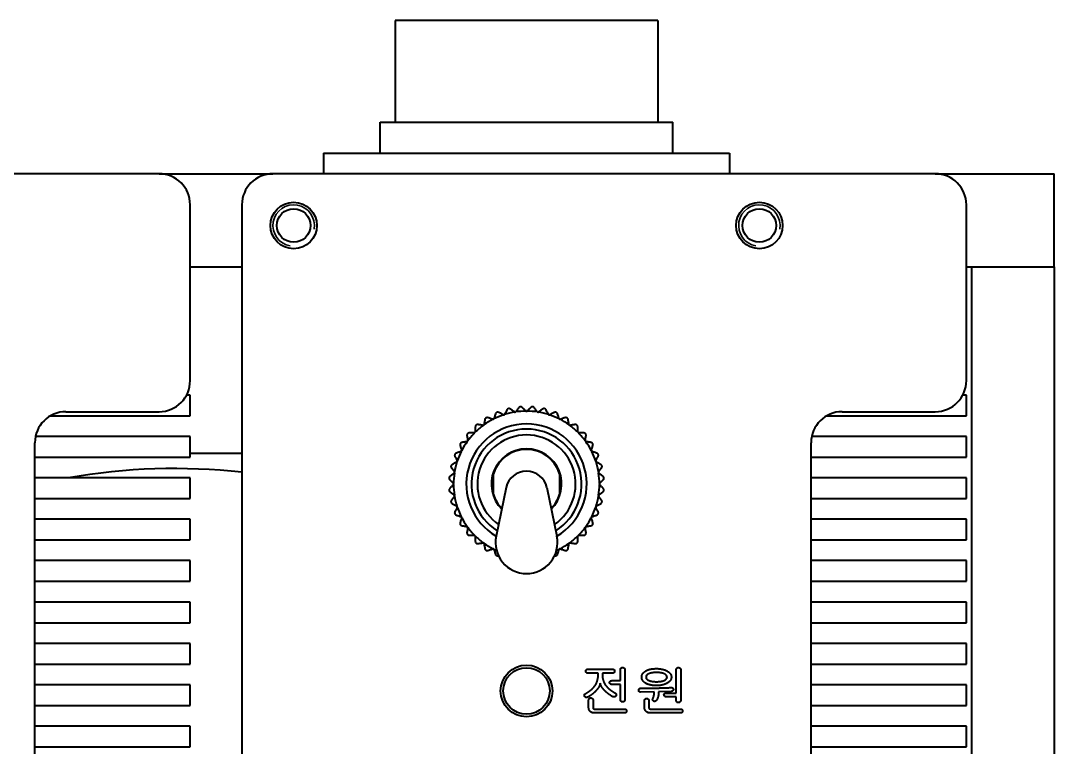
# Model space of a CAD drawing. Header units: millimetres. Extents: x 12 to 1415, y 12 to 997.
# Drawn here: x 374.7 to 474.6, y 435.4 to 505.7 of the extents above; entities that cross this region are included whole.
import ezdxf

# ---------------------------------------------------------------- set-up
doc = ezdxf.new("R2010")
doc.units = ezdxf.units.MM
doc.header["$LTSCALE"] = 1.2
doc.layers.add('가시적인 것(ISO)', color=7, linetype='Continuous', lineweight=40)
doc.layers.add('가시적인 좁은 것(ISO)', color=7, linetype='Continuous', lineweight=35)

msp = doc.modelspace()

# ---------------------------------------------------------------- linework, layer by layer
at = {"layer": '가시적인 것(ISO)'}
for p, q in [((436.265, 505.684), (410.865, 505.684)), ((410.865, 505.684), (410.865, 495.884)), ((436.265, 505.684), (436.265, 495.884)), ((409.415, 495.884), (437.715, 495.884)), ((409.415, 492.884), (409.415, 495.884)), ((437.715, 492.884), (437.715, 495.884)), ((403.965, 492.884), (443.165, 492.884)), ((403.965, 492.884), (403.965, 490.884)), ((443.165, 492.884), (443.165, 490.884)), ((388.065, 490.884), (324.065, 490.884)), ((388.065, 490.884), (399.065, 490.884)), ((463.065, 490.884), (399.065, 490.884)), ((463.065, 490.884), (474.565, 490.884)), ((474.565, 481.884), (474.565, 490.884)), ((391.065, 470.884), (391.065, 487.884)), ((396.065, 487.884), (396.065, 89.084)), ((466.065, 470.884), (466.065, 487.884)), ((391.065, 481.884), (396.065, 481.884)), ((466.065, 481.884), (474.565, 481.884)), ((466.565, 481.884), (466.565, 96.084)), ((466.565, 481.884), (474.565, 481.884)), ((474.565, 481.884), (474.565, 96.084)), ((391.065, 469.484), (390.718, 469.484)), ((391.065, 467.484), (391.065, 469.484)), ((466.065, 469.484), (465.718, 469.484)), ((466.065, 467.484), (466.065, 469.484)), ((377.568, 467.484), (391.065, 467.484)), ((379.065, 467.884), (388.065, 467.884)), ((452.568, 467.484), (466.065, 467.484)), ((454.065, 467.884), (463.065, 467.884)), ((391.065, 465.484), (376.125, 465.484)), ((391.065, 463.484), (391.065, 465.484)), ((466.065, 465.484), (451.125, 465.484)), ((466.065, 463.484), (466.065, 465.484)), ((376.065, 107.084), (376.065, 464.884)), ((451.065, 107.084), (451.065, 464.884)), ((376.065, 463.484), (391.065, 463.484)), ((391.065, 463.884), (396.065, 463.884)), ((451.065, 463.484), (466.065, 463.484)), ((391.065, 461.484), (376.065, 461.484)), ((391.065, 459.484), (391.065, 461.484)), ((420.315, 461.884), (420.367, 461.884)), ((420.367, 459.884), (420.367, 461.884)), ((426.762, 461.884), (426.762, 459.884)), ((426.762, 461.884), (426.814, 461.884)), ((466.065, 461.484), (451.065, 461.484)), ((466.065, 459.484), (466.065, 461.484)), ((421.603, 460.567), (420.627, 455.837)), ((425.526, 460.567), (426.503, 455.837)), ((376.065, 459.484), (391.065, 459.484)), ((420.315, 459.884), (420.367, 459.884)), ((426.762, 459.884), (426.814, 459.884)), ((451.065, 459.484), (466.065, 459.484)), ((391.065, 457.484), (376.065, 457.484)), ((391.065, 455.484), (391.065, 457.484)), ((466.065, 457.484), (451.065, 457.484)), ((466.065, 455.484), (466.065, 457.484)), ((376.065, 455.484), (391.065, 455.484)), ((451.065, 455.484), (466.065, 455.484)), ((391.065, 453.484), (376.065, 453.484)), ((391.065, 451.484), (391.065, 453.484)), ((466.065, 453.484), (451.065, 453.484)), ((466.065, 451.484), (466.065, 453.484)), ((376.065, 451.484), (391.065, 451.484)), ((451.065, 451.484), (466.065, 451.484)), ((391.065, 449.484), (376.065, 449.484)), ((391.065, 447.484), (391.065, 449.484)), ((466.065, 449.484), (451.065, 449.484)), ((466.065, 447.484), (466.065, 449.484)), ((376.065, 447.484), (391.065, 447.484)), ((451.065, 447.484), (466.065, 447.484)), ((391.065, 445.484), (376.065, 445.484)), ((391.065, 443.484), (391.065, 445.484)), ((466.065, 445.484), (451.065, 445.484)), ((466.065, 443.484), (466.065, 445.484)), ((376.065, 443.484), (391.065, 443.484)), ((451.065, 443.484), (466.065, 443.484)), ((430.484, 442.609), (429.495, 442.609)), ((429.501, 442.985), (431.894, 442.985)), ((430.484, 442.379), (430.484, 442.609)), ((431.894, 442.609), (430.905, 442.609)), ((430.905, 442.609), (430.905, 442.389)), ((432.639, 441.88), (432.639, 442.95)), ((433.067, 442.953), (433.067, 440.045)), ((438.036, 440.687), (438.036, 442.95)), ((438.464, 442.953), (438.464, 439.968)), ((391.065, 441.484), (376.065, 441.484)), ((391.065, 439.484), (391.065, 441.484)), ((431.793, 441.88), (432.639, 441.88)), ((432.639, 441.511), (431.822, 441.511)), ((432.639, 440.045), (432.639, 441.511)), ((466.065, 441.484), (451.065, 441.484)), ((466.065, 439.484), (466.065, 441.484)), ((435.894, 440.794), (434.587, 440.778)), ((435.894, 440.616), (435.894, 440.794)), ((437.57, 440.846), (436.322, 440.81)), ((436.322, 440.81), (436.322, 440.655)), ((437.051, 440.687), (438.036, 440.687)), ((376.065, 439.484), (391.065, 439.484)), ((429.57, 439.284), (429.57, 439.984)), ((429.997, 439.984), (429.997, 439.326)), ((434.963, 439.284), (434.963, 439.945)), ((435.391, 439.945), (435.391, 439.326)), ((438.036, 440.318), (437.083, 440.318)), ((438.036, 439.968), (438.036, 440.318)), ((451.065, 439.484), (466.065, 439.484)), ((433.038, 438.759), (430.146, 438.759)), ((430.202, 439.135), (433.038, 439.135)), ((438.448, 438.759), (435.518, 438.759)), ((435.595, 439.135), (438.448, 439.135)), ((391.065, 437.484), (376.065, 437.484)), ((391.065, 435.484), (391.065, 437.484)), ((466.065, 437.484), (451.065, 437.484)), ((466.065, 435.484), (466.065, 437.484)), ((376.065, 435.484), (391.065, 435.484)), ((451.065, 435.484), (466.065, 435.484))]:
    msp.add_line(p, q, dxfattribs=at)
for centre, radius in [((401.065, 485.884), 2.25), ((401.065, 485.884), 1.621), ((446.065, 485.884), 2.25), ((446.065, 485.884), 1.621), ((423.565, 440.884), 2.5), ((423.565, 440.884), 2.25)]:
    msp.add_circle(centre, radius, dxfattribs=at)
for centre, radius, start, end in [((388.065, 487.884), 3, 0, 90), ((399.065, 487.884), 3, 90, 180), ((463.065, 487.884), 3, 0, 90), ((388.065, 470.884), 3, 270, 0), ((463.065, 470.884), 3, 270, 0), ((379.065, 464.884), 3, 90, 180), ((423.565, 460.884), 7.05, 108.32722, 116.67278), ((421.358, 467.676), 0.1, 264.25737, 311.74263), ((423.565, 460.884), 7.05, 99.32722, 107.67278), ((422.447, 467.938), 0.1, 255.25737, 302.74263), ((423.565, 460.884), 7.05, 90.32722, 98.67278), ((423.565, 468.026), 0.1, 246.25737, 293.74263), ((423.565, 460.884), 7.05, 81.32722, 89.67278), ((424.682, 467.938), 0.1, 237.25737, 284.74263), ((423.565, 460.884), 7.05, 72.32722, 80.67278), ((425.771, 467.676), 0.1, 228.25737, 275.74263), ((423.565, 460.884), 7.05, 63.32722, 71.67278), ((454.065, 464.884), 3, 90, 180), ((423.565, 460.884), 5.82, 300.2693, 239.73071), ((423.565, 460.884), 7.05, 126.32722, 134.67278), ((419.367, 466.662), 0.1, 282.25737, 329.74263), ((423.565, 460.884), 7.05, 117.32722, 125.67278), ((420.323, 467.247), 0.1, 273.25737, 320.74263), ((426.807, 467.247), 0.1, 219.25737, 266.74263), ((423.565, 460.884), 7.05, 54.32722, 62.67278), ((427.762, 466.662), 0.1, 210.25737, 257.74263), ((423.565, 460.884), 7.05, 45.32722, 53.67278), ((423.565, 460.884), 7.05, 135.32722, 143.67278), ((423.565, 460.884), 5.32, 302.09188, 237.90813), ((418.515, 465.934), 0.1, 291.25737, 338.74263), ((423.565, 460.884), 4.75, 90, 235.32514), ((423.565, 460.884), 4.75, 304.67486, 90), ((428.614, 465.934), 0.1, 201.25737, 248.74263), ((423.565, 460.884), 7.05, 36.32722, 44.67278), ((423.565, 460.884), 7.05, 144.32722, 152.67278), ((417.787, 465.082), 0.1, 300.25737, 347.74263), ((429.342, 465.082), 0.1, 192.25737, 239.74263), ((423.565, 460.884), 7.05, 27.32722, 35.67278), ((423.565, 460.884), 7.05, 153.32722, 161.67278), ((417.202, 464.126), 0.1, 309.25737, 356.74263), ((423.565, 460.884), 3.4, 90, 225.23629), ((423.565, 460.884), 3.35, 90, 162.63202), ((423.565, 460.884), 3.4, 314.76371, 90), ((423.565, 460.884), 3.35, 17.36798, 90), ((429.928, 464.126), 0.1, 183.25737, 230.74263), ((423.565, 460.884), 7.05, 18.32722, 26.67278), ((423.565, 460.884), 7.05, 162.32722, 170.67278), ((416.773, 463.091), 0.1, 318.25737, 5.74263), ((430.357, 463.091), 0.1, 174.25737, 221.74263), ((423.565, 460.884), 7.05, 9.32722, 17.67278), ((389.565, 403.384), 59, 83.67491, 100.02043), ((423.565, 460.884), 7.05, 171.32722, 179.67278), ((416.511, 462.001), 0.1, 327.25737, 14.74263), ((430.618, 462.001), 0.1, 165.25737, 212.74263), ((423.565, 460.884), 7.05, 0.32722, 8.67278), ((416.423, 460.884), 0.1, 336.25737, 23.74263), ((423.565, 460.884), 7.05, 180.32722, 188.67278), ((423.565, 460.884), 7.05, 351.32722, 359.67278), ((430.706, 460.884), 0.1, 156.25737, 203.74263), ((416.511, 459.767), 0.1, 345.25737, 32.74263), ((423.565, 460.884), 7.05, 189.32722, 197.67278), ((423.565, 460.884), 3.35, 197.36798, 224.67709), ((423.565, 460.884), 3.35, 315.32291, 342.63202), ((423.565, 460.884), 7.05, 342.32722, 350.67278), ((430.618, 459.767), 0.1, 147.25737, 194.74263), ((416.773, 458.677), 0.1, 354.25737, 41.74263), ((423.565, 460.884), 7.05, 198.32722, 206.67278), ((423.565, 460.884), 7.05, 333.32722, 341.67278), ((430.357, 458.677), 0.1, 138.25737, 185.74263), ((417.202, 457.642), 0.1, 3.25737, 50.74263), ((423.565, 460.884), 7.05, 207.32722, 215.67278), ((423.565, 460.884), 7.05, 324.32722, 332.67278), ((429.928, 457.642), 0.1, 129.25737, 176.74263), ((417.787, 456.687), 0.1, 12.25737, 59.74263), ((423.565, 460.884), 7.05, 216.32722, 224.67278), ((423.565, 460.884), 7.05, 315.32722, 323.67278), ((429.342, 456.687), 0.1, 120.25737, 167.74263), ((418.515, 455.835), 0.1, 21.25737, 68.74263), ((423.565, 460.884), 7.05, 225.32722, 233.67278), ((423.565, 455.23), 3, 168.33341, 270), ((423.565, 455.23), 3, 270, 11.66659), ((423.565, 460.884), 7.05, 306.32722, 314.67278), ((428.614, 455.835), 0.1, 111.25737, 158.74263), ((419.367, 455.107), 0.1, 30.25737, 77.74263), ((423.565, 460.884), 7.05, 234.32722, 242.67278), ((420.323, 454.521), 0.1, 39.25737, 86.74263), ((423.565, 460.884), 7.05, 243.32722, 245.71987), ((423.565, 460.884), 7.05, 294.28013, 296.67278), ((426.807, 454.521), 0.1, 93.25737, 140.74263), ((423.565, 460.884), 7.05, 297.32722, 305.67278), ((427.762, 455.107), 0.1, 102.25737, 149.74263)]:
    msp.add_arc(centre, radius, start, end, dxfattribs=at)
for major_axis, start_param, end_param in [((-2, 0), 4.712389, 6.086322), ((2, 0), 0.196863, 1.570796)]:
    msp.add_ellipse((423.565, 460.189), major_axis=major_axis, ratio=0.965926, start_param=start_param, end_param=end_param, dxfattribs=at)
for points, degree in [([(420.563, 467.664), (420.546, 467.613), (420.513, 467.511), (420.465, 467.362), (420.433, 467.264), (420.418, 467.216)], 3), ([(420.695, 467.813), (420.68, 467.806), (420.651, 467.789), (420.614, 467.755), (420.583, 467.714), (420.569, 467.681), (420.563, 467.664)], 3), ([(420.893, 467.801), (420.877, 467.809), (420.844, 467.822), (420.792, 467.829), (420.742, 467.827), (420.71, 467.819), (420.695, 467.813)], 3), ([(421.312, 467.587), (421.267, 467.61), (421.176, 467.656), (421.037, 467.728), (420.941, 467.776), (420.893, 467.801)], 3), ([(421.312, 467.587), (421.316, 467.585), (421.324, 467.582), (421.336, 467.578), (421.344, 467.577), (421.348, 467.577)], 3), ([(421.424, 467.602), (421.427, 467.604), (421.433, 467.61), (421.441, 467.62), (421.445, 467.627), (421.447, 467.631)], 3), ([(421.661, 468.05), (421.636, 468.002), (421.587, 467.907), (421.516, 467.767), (421.47, 467.676), (421.447, 467.631)], 3), ([(421.814, 468.177), (421.798, 468.172), (421.767, 468.16), (421.725, 468.132), (421.688, 468.096), (421.669, 468.066), (421.661, 468.05)], 3), ([(422.008, 468.134), (421.993, 468.144), (421.962, 468.162), (421.913, 468.178), (421.863, 468.183), (421.83, 468.18), (421.814, 468.177)], 3), ([(422.389, 467.857), (422.348, 467.887), (422.265, 467.947), (422.138, 468.039), (422.052, 468.102), (422.008, 468.134)], 3), ([(422.389, 467.857), (422.392, 467.854), (422.399, 467.85), (422.41, 467.845), (422.418, 467.842), (422.422, 467.841)], 3), ([(422.502, 467.854), (422.505, 467.856), (422.511, 467.861), (422.52, 467.869), (422.526, 467.876), (422.528, 467.879)], 3), ([(422.805, 468.26), (422.773, 468.216), (422.71, 468.129), (422.618, 468.003), (422.558, 467.92), (422.528, 467.879)], 3), ([(422.976, 468.361), (422.96, 468.359), (422.928, 468.352), (422.882, 468.331), (422.84, 468.301), (422.816, 468.274), (422.805, 468.26)], 3), ([(423.161, 468.288), (423.148, 468.301), (423.12, 468.323), (423.074, 468.346), (423.026, 468.359), (422.993, 468.361), (422.976, 468.361)], 3), ([(423.494, 467.955), (423.458, 467.991), (423.386, 468.063), (423.275, 468.174), (423.199, 468.25), (423.161, 468.288)], 3), ([(423.494, 467.955), (423.497, 467.952), (423.503, 467.946), (423.514, 467.94), (423.521, 467.936), (423.524, 467.934)], 3), ([(423.605, 467.934), (423.609, 467.936), (423.616, 467.94), (423.626, 467.946), (423.632, 467.952), (423.635, 467.955)], 3), ([(423.968, 468.288), (423.93, 468.25), (423.854, 468.174), (423.743, 468.063), (423.671, 467.991), (423.635, 467.955)], 3), ([(424.153, 468.361), (424.137, 468.361), (424.104, 468.359), (424.055, 468.346), (424.009, 468.323), (423.981, 468.301), (423.968, 468.288)], 3), ([(424.324, 468.26), (424.314, 468.274), (424.29, 468.301), (424.248, 468.331), (424.202, 468.352), (424.169, 468.359), (424.153, 468.361)], 3), ([(424.601, 467.879), (424.571, 467.92), (424.511, 468.003), (424.419, 468.129), (424.356, 468.216), (424.324, 468.26)], 3), ([(424.601, 467.879), (424.603, 467.876), (424.609, 467.869), (424.618, 467.861), (424.624, 467.856), (424.628, 467.854)], 3), ([(424.707, 467.841), (424.711, 467.842), (424.719, 467.845), (424.73, 467.85), (424.737, 467.854), (424.741, 467.857)], 3), ([(425.121, 468.134), (425.078, 468.102), (424.991, 468.039), (424.864, 467.947), (424.781, 467.887), (424.741, 467.857)], 3), ([(425.315, 468.177), (425.299, 468.18), (425.266, 468.183), (425.216, 468.178), (425.167, 468.162), (425.136, 468.144), (425.121, 468.134)], 3), ([(425.469, 468.05), (425.46, 468.066), (425.441, 468.096), (425.404, 468.132), (425.362, 468.16), (425.331, 468.172), (425.315, 468.177)], 3), ([(425.682, 467.631), (425.659, 467.676), (425.613, 467.767), (425.542, 467.907), (425.493, 468.002), (425.469, 468.05)], 3), ([(425.682, 467.631), (425.684, 467.627), (425.689, 467.62), (425.696, 467.61), (425.702, 467.604), (425.705, 467.602)], 3), ([(425.781, 467.577), (425.785, 467.577), (425.793, 467.578), (425.805, 467.582), (425.813, 467.585), (425.817, 467.587)], 3), ([(426.236, 467.801), (426.188, 467.776), (426.093, 467.728), (425.953, 467.656), (425.862, 467.61), (425.817, 467.587)], 3), ([(426.435, 467.813), (426.419, 467.819), (426.387, 467.827), (426.337, 467.829), (426.286, 467.822), (426.252, 467.809), (426.236, 467.801)], 3), ([(426.566, 467.664), (426.561, 467.681), (426.546, 467.714), (426.515, 467.755), (426.478, 467.789), (426.449, 467.806), (426.435, 467.813)], 3), ([(426.712, 467.216), (426.696, 467.264), (426.665, 467.362), (426.616, 467.511), (426.583, 467.613), (426.566, 467.664)], 3), ([(418.694, 466.587), (418.682, 466.576), (418.66, 466.551), (418.635, 466.507), (418.619, 466.458), (418.615, 466.423), (418.615, 466.405)], 3), ([(418.887, 466.637), (418.869, 466.64), (418.833, 466.641), (418.782, 466.633), (418.735, 466.615), (418.707, 466.597), (418.694, 466.587)], 3), ([(419.351, 466.563), (419.302, 466.571), (419.201, 466.587), (419.046, 466.612), (418.94, 466.628), (418.887, 466.637)], 3), ([(419.351, 466.563), (419.356, 466.562), (419.364, 466.562), (419.376, 466.562), (419.384, 466.563), (419.388, 466.564)], 3), ([(419.453, 466.611), (419.455, 466.615), (419.459, 466.622), (419.463, 466.634), (419.465, 466.642), (419.466, 466.646)], 3), ([(419.539, 467.111), (419.531, 467.058), (419.514, 466.952), (419.49, 466.797), (419.474, 466.696), (419.466, 466.646)], 3), ([(419.646, 467.279), (419.633, 467.27), (419.607, 467.249), (419.575, 467.209), (419.552, 467.163), (419.542, 467.129), (419.539, 467.111)], 3), ([(419.844, 467.298), (419.827, 467.303), (419.792, 467.311), (419.74, 467.31), (419.691, 467.3), (419.66, 467.287), (419.646, 467.279)], 3), ([(420.292, 467.152), (420.244, 467.168), (420.146, 467.199), (419.997, 467.248), (419.895, 467.281), (419.844, 467.298)], 3), ([(420.292, 467.152), (420.296, 467.151), (420.304, 467.149), (420.316, 467.147), (420.324, 467.147), (420.328, 467.148)], 3), ([(420.4, 467.184), (420.402, 467.187), (420.407, 467.194), (420.413, 467.205), (420.416, 467.212), (420.418, 467.216)], 3), ([(426.712, 467.216), (426.713, 467.212), (426.716, 467.205), (426.722, 467.194), (426.727, 467.187), (426.729, 467.184)], 3), ([(426.801, 467.148), (426.805, 467.147), (426.813, 467.147), (426.825, 467.149), (426.834, 467.151), (426.838, 467.152)], 3), ([(427.285, 467.298), (427.234, 467.281), (427.132, 467.248), (426.983, 467.199), (426.886, 467.168), (426.838, 467.152)], 3), ([(427.483, 467.279), (427.469, 467.287), (427.438, 467.3), (427.389, 467.31), (427.338, 467.311), (427.303, 467.303), (427.285, 467.298)], 3), ([(427.59, 467.111), (427.587, 467.129), (427.578, 467.163), (427.554, 467.209), (427.522, 467.249), (427.497, 467.27), (427.483, 467.279)], 3), ([(427.664, 466.646), (427.656, 466.696), (427.64, 466.797), (427.615, 466.952), (427.598, 467.058), (427.59, 467.111)], 3), ([(427.664, 466.646), (427.664, 466.642), (427.666, 466.634), (427.67, 466.622), (427.674, 466.615), (427.676, 466.611)], 3), ([(427.741, 466.564), (427.745, 466.563), (427.753, 466.562), (427.765, 466.562), (427.774, 466.562), (427.778, 466.563)], 3), ([(428.243, 466.637), (428.189, 466.628), (428.084, 466.612), (427.929, 466.587), (427.828, 466.571), (427.778, 466.563)], 3), ([(428.435, 466.587), (428.422, 466.597), (428.394, 466.615), (428.347, 466.633), (428.296, 466.641), (428.261, 466.64), (428.243, 466.637)], 3), ([(428.514, 466.405), (428.514, 466.423), (428.51, 466.458), (428.494, 466.507), (428.469, 466.551), (428.447, 466.576), (428.435, 466.587)], 3), ([(417.862, 465.755), (417.852, 465.742), (417.834, 465.714), (417.816, 465.667), (417.808, 465.616), (417.809, 465.58), (417.812, 465.562)], 3), ([(417.812, 465.562), (417.821, 465.509), (417.837, 465.403), (417.862, 465.248), (417.878, 465.147), (417.886, 465.098)], 3), ([(418.044, 465.834), (418.026, 465.834), (417.991, 465.83), (417.942, 465.814), (417.898, 465.789), (417.873, 465.767), (417.862, 465.755)], 3), ([(418.515, 465.834), (418.464, 465.834), (418.362, 465.834), (418.205, 465.834), (418.098, 465.834), (418.044, 465.834)], 3), ([(418.515, 465.834), (418.519, 465.834), (418.528, 465.835), (418.54, 465.837), (418.547, 465.839), (418.551, 465.841)], 3), ([(418.608, 465.898), (418.61, 465.902), (418.612, 465.909), (418.614, 465.921), (418.615, 465.93), (418.615, 465.934)], 3), ([(418.615, 466.405), (418.615, 466.351), (418.615, 466.244), (418.615, 466.087), (418.615, 465.985), (418.615, 465.934)], 3), ([(428.514, 465.934), (428.514, 465.985), (428.514, 466.087), (428.514, 466.244), (428.514, 466.351), (428.514, 466.405)], 3), ([(428.514, 465.934), (428.514, 465.93), (428.515, 465.921), (428.517, 465.909), (428.52, 465.902), (428.521, 465.898)], 3), ([(428.578, 465.841), (428.582, 465.839), (428.59, 465.837), (428.602, 465.835), (428.61, 465.834), (428.614, 465.834)], 3), ([(429.085, 465.834), (429.031, 465.834), (428.924, 465.834), (428.767, 465.834), (428.665, 465.834), (428.614, 465.834)], 3), ([(429.267, 465.755), (429.256, 465.767), (429.231, 465.789), (429.188, 465.814), (429.139, 465.83), (429.103, 465.834), (429.085, 465.834)], 3), ([(429.243, 465.098), (429.251, 465.147), (429.267, 465.248), (429.292, 465.403), (429.309, 465.509), (429.317, 465.562)], 3), ([(429.317, 465.562), (429.32, 465.58), (429.322, 465.616), (429.313, 465.667), (429.295, 465.714), (429.278, 465.742), (429.267, 465.755)], 3), ([(417.17, 464.803), (417.162, 464.789), (417.149, 464.758), (417.139, 464.709), (417.138, 464.657), (417.146, 464.622), (417.151, 464.605)], 3), ([(417.151, 464.605), (417.168, 464.554), (417.201, 464.452), (417.25, 464.303), (417.281, 464.205), (417.297, 464.157)], 3), ([(417.338, 464.91), (417.32, 464.907), (417.286, 464.897), (417.24, 464.874), (417.2, 464.842), (417.179, 464.816), (417.17, 464.803)], 3), ([(417.803, 464.983), (417.753, 464.975), (417.652, 464.959), (417.497, 464.935), (417.391, 464.918), (417.338, 464.91)], 3), ([(417.803, 464.983), (417.807, 464.984), (417.815, 464.986), (417.827, 464.99), (417.834, 464.994), (417.838, 464.996)], 3), ([(417.885, 465.061), (417.886, 465.065), (417.887, 465.073), (417.887, 465.085), (417.887, 465.093), (417.886, 465.098)], 3), ([(429.243, 465.098), (429.243, 465.093), (429.242, 465.085), (429.242, 465.073), (429.244, 465.065), (429.244, 465.061)], 3), ([(429.292, 464.996), (429.295, 464.994), (429.302, 464.99), (429.314, 464.986), (429.322, 464.984), (429.327, 464.983)], 3), ([(429.791, 464.91), (429.738, 464.918), (429.632, 464.935), (429.477, 464.959), (429.376, 464.975), (429.327, 464.983)], 3), ([(429.959, 464.803), (429.95, 464.816), (429.929, 464.842), (429.89, 464.874), (429.844, 464.897), (429.809, 464.907), (429.791, 464.91)], 3), ([(429.833, 464.157), (429.848, 464.205), (429.88, 464.303), (429.928, 464.452), (429.961, 464.554), (429.978, 464.605)], 3), ([(429.978, 464.605), (429.984, 464.622), (429.991, 464.657), (429.991, 464.709), (429.98, 464.758), (429.967, 464.789), (429.959, 464.803)], 3), ([(416.636, 463.754), (416.63, 463.739), (416.622, 463.707), (416.62, 463.656), (416.627, 463.605), (416.64, 463.572), (416.648, 463.556)], 3), ([(416.785, 463.886), (416.768, 463.88), (416.735, 463.866), (416.693, 463.835), (416.66, 463.798), (416.643, 463.769), (416.636, 463.754)], 3), ([(416.648, 463.556), (416.673, 463.508), (416.721, 463.412), (416.793, 463.273), (416.839, 463.182), (416.862, 463.137)], 3), ([(417.232, 464.031), (417.184, 464.016), (417.087, 463.984), (416.938, 463.936), (416.836, 463.903), (416.785, 463.886)], 3), ([(417.232, 464.031), (417.237, 464.033), (417.244, 464.036), (417.255, 464.042), (417.262, 464.046), (417.265, 464.049)], 3), ([(417.301, 464.121), (417.302, 464.125), (417.302, 464.133), (417.3, 464.145), (417.298, 464.153), (417.297, 464.157)], 3), ([(429.833, 464.157), (429.831, 464.153), (429.829, 464.145), (429.828, 464.133), (429.828, 464.125), (429.828, 464.121)], 3), ([(429.864, 464.049), (429.868, 464.046), (429.874, 464.042), (429.885, 464.036), (429.893, 464.033), (429.897, 464.031)], 3), ([(430.344, 463.886), (430.293, 463.903), (430.191, 463.936), (430.042, 463.984), (429.945, 464.016), (429.897, 464.031)], 3), ([(430.267, 463.137), (430.29, 463.182), (430.337, 463.273), (430.408, 463.412), (430.457, 463.508), (430.481, 463.556)], 3), ([(430.493, 463.754), (430.487, 463.769), (430.47, 463.798), (430.436, 463.835), (430.394, 463.866), (430.362, 463.88), (430.344, 463.886)], 3), ([(430.481, 463.556), (430.489, 463.572), (430.502, 463.605), (430.51, 463.656), (430.507, 463.707), (430.499, 463.739), (430.493, 463.754)], 3), ([(416.272, 462.635), (416.269, 462.619), (416.266, 462.586), (416.271, 462.536), (416.287, 462.487), (416.305, 462.456), (416.315, 462.441)], 3), ([(416.399, 462.788), (416.383, 462.78), (416.353, 462.761), (416.316, 462.724), (416.289, 462.682), (416.277, 462.651), (416.272, 462.635)], 3), ([(416.315, 462.441), (416.347, 462.397), (416.41, 462.311), (416.502, 462.184), (416.562, 462.101), (416.592, 462.06)], 3), ([(416.818, 463.002), (416.773, 462.979), (416.682, 462.933), (416.542, 462.862), (416.447, 462.813), (416.399, 462.788)], 3), ([(416.818, 463.002), (416.822, 463.004), (416.829, 463.008), (416.839, 463.016), (416.845, 463.022), (416.847, 463.025)], 3), ([(416.872, 463.101), (416.872, 463.105), (416.871, 463.113), (416.867, 463.125), (416.864, 463.133), (416.862, 463.137)], 3), ([(430.267, 463.137), (430.266, 463.133), (430.262, 463.125), (430.259, 463.113), (430.257, 463.105), (430.257, 463.101)], 3), ([(430.282, 463.025), (430.285, 463.022), (430.29, 463.016), (430.3, 463.008), (430.307, 463.004), (430.311, 463.002)], 3), ([(430.731, 462.788), (430.682, 462.813), (430.587, 462.862), (430.447, 462.933), (430.356, 462.979), (430.311, 463.002)], 3), ([(430.537, 462.06), (430.567, 462.101), (430.627, 462.184), (430.719, 462.311), (430.782, 462.397), (430.814, 462.441)], 3), ([(430.857, 462.635), (430.853, 462.651), (430.84, 462.682), (430.813, 462.724), (430.776, 462.761), (430.747, 462.78), (430.731, 462.788)], 3), ([(430.814, 462.441), (430.825, 462.456), (430.842, 462.487), (430.858, 462.536), (430.863, 462.586), (430.86, 462.619), (430.857, 462.635)], 3), ([(416.189, 461.644), (416.175, 461.633), (416.148, 461.609), (416.118, 461.567), (416.097, 461.521), (416.09, 461.489), (416.088, 461.473)], 3), ([(416.088, 461.473), (416.088, 461.456), (416.09, 461.423), (416.103, 461.375), (416.126, 461.329), (416.148, 461.301), (416.161, 461.288)], 3), ([(416.57, 461.921), (416.529, 461.891), (416.446, 461.831), (416.319, 461.739), (416.233, 461.676), (416.189, 461.644)], 3), ([(416.57, 461.921), (416.573, 461.923), (416.58, 461.928), (416.588, 461.938), (416.593, 461.944), (416.595, 461.947)], 3), ([(416.608, 462.027), (416.607, 462.031), (416.604, 462.038), (416.599, 462.05), (416.595, 462.057), (416.592, 462.06)], 3), ([(430.537, 462.06), (430.535, 462.057), (430.53, 462.05), (430.525, 462.038), (430.522, 462.031), (430.521, 462.027)], 3), ([(430.534, 461.947), (430.536, 461.944), (430.541, 461.938), (430.549, 461.928), (430.556, 461.923), (430.559, 461.921)], 3), ([(430.94, 461.644), (430.896, 461.676), (430.81, 461.739), (430.683, 461.831), (430.6, 461.891), (430.559, 461.921)], 3), ([(431.041, 461.473), (431.039, 461.489), (431.032, 461.521), (431.011, 461.567), (430.981, 461.609), (430.955, 461.633), (430.94, 461.644)], 3), ([(430.968, 461.288), (430.981, 461.301), (431.003, 461.329), (431.026, 461.375), (431.04, 461.423), (431.042, 461.456), (431.041, 461.473)], 3), ([(416.161, 460.481), (416.148, 460.468), (416.126, 460.44), (416.103, 460.394), (416.09, 460.345), (416.088, 460.312), (416.088, 460.296)], 3), ([(416.161, 461.288), (416.199, 461.25), (416.275, 461.174), (416.386, 461.063), (416.458, 460.991), (416.494, 460.955)], 3), ([(416.494, 460.814), (416.458, 460.778), (416.386, 460.706), (416.275, 460.595), (416.199, 460.519), (416.161, 460.481)], 3), ([(416.515, 460.925), (416.513, 460.928), (416.509, 460.935), (416.503, 460.946), (416.497, 460.952), (416.494, 460.955)], 3), ([(416.494, 460.814), (416.497, 460.817), (416.503, 460.823), (416.509, 460.833), (416.513, 460.84), (416.515, 460.844)], 3), ([(430.635, 460.955), (430.632, 460.952), (430.627, 460.946), (430.62, 460.935), (430.616, 460.928), (430.615, 460.925)], 3), ([(430.615, 460.844), (430.616, 460.84), (430.62, 460.833), (430.627, 460.823), (430.632, 460.817), (430.635, 460.814)], 3), ([(430.635, 460.955), (430.671, 460.991), (430.743, 461.063), (430.854, 461.174), (430.93, 461.25), (430.968, 461.288)], 3), ([(430.968, 460.481), (430.93, 460.519), (430.854, 460.595), (430.743, 460.706), (430.671, 460.778), (430.635, 460.814)], 3), ([(431.041, 460.296), (431.042, 460.312), (431.04, 460.345), (431.026, 460.394), (431.003, 460.44), (430.981, 460.468), (430.968, 460.481)], 3), ([(416.088, 460.296), (416.09, 460.28), (416.097, 460.247), (416.118, 460.201), (416.148, 460.159), (416.175, 460.135), (416.189, 460.125)], 3), ([(416.189, 460.125), (416.233, 460.093), (416.319, 460.03), (416.446, 459.938), (416.529, 459.878), (416.57, 459.848)], 3), ([(416.592, 459.708), (416.562, 459.668), (416.502, 459.585), (416.41, 459.458), (416.347, 459.371), (416.315, 459.328)], 3), ([(416.595, 459.821), (416.593, 459.825), (416.588, 459.831), (416.58, 459.84), (416.573, 459.846), (416.57, 459.848)], 3), ([(416.592, 459.708), (416.595, 459.712), (416.599, 459.719), (416.604, 459.73), (416.607, 459.738), (416.608, 459.742)], 3), ([(430.521, 459.742), (430.522, 459.738), (430.525, 459.73), (430.53, 459.719), (430.535, 459.712), (430.537, 459.708)], 3), ([(430.559, 459.848), (430.556, 459.846), (430.549, 459.84), (430.541, 459.831), (430.536, 459.825), (430.534, 459.821)], 3), ([(430.814, 459.328), (430.782, 459.371), (430.719, 459.458), (430.627, 459.585), (430.567, 459.668), (430.537, 459.708)], 3), ([(430.559, 459.848), (430.6, 459.878), (430.683, 459.938), (430.81, 460.03), (430.896, 460.093), (430.94, 460.125)], 3), ([(430.94, 460.125), (430.955, 460.135), (430.981, 460.159), (431.011, 460.201), (431.032, 460.247), (431.039, 460.28), (431.041, 460.296)], 3), ([(416.315, 459.328), (416.305, 459.313), (416.287, 459.282), (416.271, 459.233), (416.266, 459.183), (416.269, 459.15), (416.272, 459.134)], 3), ([(416.272, 459.134), (416.277, 459.118), (416.289, 459.087), (416.316, 459.045), (416.353, 459.008), (416.383, 458.988), (416.399, 458.98)], 3), ([(416.399, 458.98), (416.447, 458.956), (416.542, 458.907), (416.682, 458.836), (416.773, 458.79), (416.818, 458.767)], 3), ([(416.862, 458.632), (416.839, 458.587), (416.793, 458.496), (416.721, 458.356), (416.673, 458.261), (416.648, 458.213)], 3), ([(416.847, 458.744), (416.845, 458.747), (416.839, 458.753), (416.829, 458.76), (416.822, 458.765), (416.818, 458.767)], 3), ([(416.862, 458.632), (416.864, 458.636), (416.867, 458.644), (416.871, 458.656), (416.872, 458.664), (416.872, 458.667)], 3), ([(430.257, 458.667), (430.257, 458.664), (430.259, 458.656), (430.262, 458.644), (430.266, 458.636), (430.267, 458.632)], 3), ([(430.481, 458.213), (430.457, 458.261), (430.408, 458.356), (430.337, 458.496), (430.29, 458.587), (430.267, 458.632)], 3), ([(430.311, 458.767), (430.307, 458.765), (430.3, 458.76), (430.29, 458.753), (430.285, 458.747), (430.282, 458.744)], 3), ([(430.311, 458.767), (430.356, 458.79), (430.447, 458.836), (430.587, 458.907), (430.682, 458.956), (430.731, 458.98)], 3), ([(430.731, 458.98), (430.747, 458.988), (430.776, 459.008), (430.813, 459.045), (430.84, 459.087), (430.853, 459.118), (430.857, 459.134)], 3), ([(430.857, 459.134), (430.86, 459.15), (430.863, 459.183), (430.858, 459.233), (430.842, 459.282), (430.825, 459.313), (430.814, 459.328)], 3), ([(416.648, 458.213), (416.64, 458.197), (416.627, 458.163), (416.62, 458.112), (416.622, 458.062), (416.63, 458.03), (416.636, 458.014)], 3), ([(416.636, 458.014), (416.643, 457.999), (416.66, 457.971), (416.693, 457.934), (416.735, 457.903), (416.768, 457.888), (416.785, 457.883)], 3), ([(416.785, 457.883), (416.836, 457.866), (416.938, 457.833), (417.087, 457.784), (417.184, 457.753), (417.232, 457.737)], 3), ([(417.297, 457.611), (417.281, 457.563), (417.25, 457.466), (417.201, 457.317), (417.168, 457.215), (417.151, 457.164)], 3), ([(417.265, 457.72), (417.262, 457.722), (417.255, 457.727), (417.244, 457.733), (417.237, 457.736), (417.232, 457.737)], 3), ([(417.297, 457.611), (417.298, 457.615), (417.3, 457.624), (417.302, 457.636), (417.302, 457.644), (417.301, 457.648)], 3), ([(429.828, 457.648), (429.828, 457.644), (429.828, 457.636), (429.829, 457.624), (429.831, 457.615), (429.833, 457.611)], 3), ([(429.978, 457.164), (429.961, 457.215), (429.928, 457.317), (429.88, 457.466), (429.848, 457.563), (429.833, 457.611)], 3), ([(429.897, 457.737), (429.893, 457.736), (429.885, 457.733), (429.874, 457.727), (429.868, 457.722), (429.864, 457.72)], 3), ([(429.897, 457.737), (429.945, 457.753), (430.042, 457.784), (430.191, 457.833), (430.293, 457.866), (430.344, 457.883)], 3), ([(430.344, 457.883), (430.362, 457.888), (430.394, 457.903), (430.436, 457.934), (430.47, 457.971), (430.487, 457.999), (430.493, 458.014)], 3), ([(430.493, 458.014), (430.499, 458.03), (430.507, 458.062), (430.51, 458.112), (430.502, 458.163), (430.489, 458.197), (430.481, 458.213)], 3), ([(417.151, 457.164), (417.146, 457.146), (417.138, 457.111), (417.139, 457.06), (417.149, 457.01), (417.162, 456.98), (417.17, 456.966)], 3), ([(417.17, 456.966), (417.179, 456.952), (417.2, 456.927), (417.24, 456.895), (417.286, 456.871), (417.32, 456.862), (417.338, 456.859)], 3), ([(417.338, 456.859), (417.391, 456.851), (417.497, 456.834), (417.652, 456.809), (417.753, 456.793), (417.803, 456.785)], 3), ([(417.838, 456.773), (417.834, 456.775), (417.827, 456.779), (417.815, 456.783), (417.807, 456.785), (417.803, 456.785)], 3), ([(417.886, 456.671), (417.878, 456.621), (417.862, 456.52), (417.837, 456.365), (417.821, 456.26), (417.812, 456.206)], 3), ([(417.886, 456.671), (417.887, 456.675), (417.887, 456.684), (417.887, 456.696), (417.886, 456.704), (417.885, 456.708)], 3), ([(429.244, 456.708), (429.244, 456.704), (429.242, 456.696), (429.242, 456.684), (429.243, 456.675), (429.243, 456.671)], 3), ([(429.317, 456.206), (429.309, 456.26), (429.292, 456.365), (429.267, 456.52), (429.251, 456.621), (429.243, 456.671)], 3), ([(429.327, 456.785), (429.322, 456.785), (429.314, 456.783), (429.302, 456.779), (429.295, 456.775), (429.292, 456.773)], 3), ([(429.327, 456.785), (429.376, 456.793), (429.477, 456.809), (429.632, 456.834), (429.738, 456.851), (429.791, 456.859)], 3), ([(429.791, 456.859), (429.809, 456.862), (429.844, 456.871), (429.89, 456.895), (429.929, 456.927), (429.95, 456.952), (429.959, 456.966)], 3), ([(429.959, 456.966), (429.967, 456.98), (429.98, 457.01), (429.991, 457.06), (429.991, 457.111), (429.984, 457.146), (429.978, 457.164)], 3), ([(417.812, 456.206), (417.809, 456.188), (417.808, 456.153), (417.816, 456.102), (417.834, 456.055), (417.852, 456.027), (417.862, 456.014)], 3), ([(417.862, 456.014), (417.873, 456.002), (417.898, 455.98), (417.942, 455.955), (417.991, 455.939), (418.026, 455.935), (418.044, 455.935)], 3), ([(418.044, 455.935), (418.098, 455.935), (418.205, 455.935), (418.362, 455.935), (418.464, 455.935), (418.515, 455.935)], 3), ([(418.551, 455.928), (418.547, 455.929), (418.54, 455.932), (418.528, 455.934), (418.519, 455.935), (418.515, 455.935)], 3), ([(418.615, 455.835), (418.615, 455.839), (418.614, 455.847), (418.612, 455.859), (418.61, 455.867), (418.608, 455.871)], 3), ([(418.615, 455.835), (418.615, 455.784), (418.615, 455.682), (418.615, 455.525), (418.615, 455.418), (418.615, 455.364)], 3), ([(428.521, 455.871), (428.52, 455.867), (428.517, 455.859), (428.515, 455.847), (428.514, 455.839), (428.514, 455.835)], 3), ([(428.514, 455.364), (428.514, 455.418), (428.514, 455.525), (428.514, 455.682), (428.514, 455.784), (428.514, 455.835)], 3), ([(428.614, 455.935), (428.61, 455.935), (428.602, 455.934), (428.59, 455.932), (428.582, 455.929), (428.578, 455.928)], 3), ([(428.614, 455.935), (428.665, 455.935), (428.767, 455.935), (428.924, 455.935), (429.031, 455.935), (429.085, 455.935)], 3), ([(429.085, 455.935), (429.103, 455.935), (429.139, 455.939), (429.188, 455.955), (429.231, 455.98), (429.256, 456.002), (429.267, 456.014)], 3), ([(429.267, 456.014), (429.278, 456.027), (429.295, 456.055), (429.313, 456.102), (429.322, 456.153), (429.32, 456.188), (429.317, 456.206)], 3), ([(418.615, 455.364), (418.615, 455.346), (418.619, 455.31), (418.635, 455.261), (418.66, 455.218), (418.682, 455.193), (418.694, 455.181)], 3), ([(418.694, 455.181), (418.707, 455.171), (418.735, 455.154), (418.782, 455.136), (418.833, 455.127), (418.869, 455.129), (418.887, 455.132)], 3), ([(418.887, 455.132), (418.94, 455.14), (419.046, 455.157), (419.201, 455.182), (419.302, 455.198), (419.351, 455.206)], 3), ([(419.388, 455.205), (419.384, 455.205), (419.376, 455.207), (419.364, 455.207), (419.356, 455.206), (419.351, 455.206)], 3), ([(419.466, 455.122), (419.465, 455.127), (419.463, 455.135), (419.459, 455.147), (419.455, 455.154), (419.453, 455.157)], 3), ([(419.466, 455.122), (419.474, 455.073), (419.49, 454.972), (419.514, 454.817), (419.531, 454.711), (419.539, 454.658)], 3), ([(419.539, 454.658), (419.542, 454.64), (419.552, 454.605), (419.575, 454.559), (419.607, 454.52), (419.633, 454.499), (419.646, 454.49)], 3), ([(419.646, 454.49), (419.66, 454.482), (419.691, 454.469), (419.74, 454.458), (419.792, 454.458), (419.827, 454.465), (419.844, 454.471)], 3), ([(419.844, 454.471), (419.895, 454.488), (419.997, 454.521), (420.146, 454.569), (420.244, 454.601), (420.292, 454.616)], 3), ([(420.328, 454.621), (420.324, 454.621), (420.316, 454.621), (420.304, 454.62), (420.296, 454.618), (420.292, 454.616)], 3), ([(420.418, 454.552), (420.416, 454.556), (420.413, 454.564), (420.407, 454.575), (420.402, 454.581), (420.4, 454.585)], 3), ([(420.418, 454.552), (420.433, 454.504), (420.465, 454.407), (420.513, 454.258), (420.546, 454.156), (420.563, 454.105)], 3), ([(426.566, 454.105), (426.583, 454.156), (426.616, 454.258), (426.665, 454.407), (426.696, 454.504), (426.712, 454.552)], 3), ([(426.729, 454.585), (426.727, 454.581), (426.722, 454.575), (426.716, 454.564), (426.713, 454.556), (426.712, 454.552)], 3), ([(426.838, 454.616), (426.834, 454.618), (426.825, 454.62), (426.813, 454.621), (426.805, 454.621), (426.801, 454.621)], 3), ([(426.838, 454.616), (426.886, 454.601), (426.983, 454.569), (427.132, 454.521), (427.234, 454.488), (427.285, 454.471)], 3), ([(427.285, 454.471), (427.303, 454.465), (427.338, 454.458), (427.389, 454.458), (427.438, 454.469), (427.469, 454.482), (427.483, 454.49)], 3), ([(427.483, 454.49), (427.497, 454.499), (427.522, 454.52), (427.554, 454.559), (427.578, 454.605), (427.587, 454.64), (427.59, 454.658)], 3), ([(427.59, 454.658), (427.598, 454.711), (427.615, 454.817), (427.64, 454.972), (427.656, 455.073), (427.664, 455.122)], 3), ([(427.676, 455.157), (427.674, 455.154), (427.67, 455.147), (427.666, 455.135), (427.664, 455.127), (427.664, 455.122)], 3), ([(427.778, 455.206), (427.774, 455.206), (427.765, 455.207), (427.753, 455.207), (427.745, 455.205), (427.741, 455.205)], 3), ([(427.778, 455.206), (427.828, 455.198), (427.929, 455.182), (428.084, 455.157), (428.189, 455.14), (428.243, 455.132)], 3), ([(428.243, 455.132), (428.261, 455.129), (428.296, 455.127), (428.347, 455.136), (428.394, 455.154), (428.422, 455.171), (428.435, 455.181)], 3), ([(428.435, 455.181), (428.447, 455.193), (428.469, 455.218), (428.494, 455.261), (428.51, 455.31), (428.514, 455.346), (428.514, 455.364)], 3), ([(420.563, 454.105), (420.569, 454.087), (420.583, 454.055), (420.614, 454.013), (420.651, 453.979), (420.68, 453.962), (420.695, 453.955)], 3), ([(426.435, 453.955), (426.449, 453.962), (426.478, 453.979), (426.515, 454.013), (426.546, 454.055), (426.561, 454.087), (426.566, 454.105)], 3), ([(429.297, 442.804), (429.297, 442.985), (429.501, 442.985)], 2), ([(429.495, 442.609), (429.294, 442.609), (429.297, 442.804)], 2), ([(431.894, 442.985), (432.078, 442.985), (432.078, 442.801)], 2), ([(432.078, 442.801), (432.078, 442.609), (431.894, 442.609)], 2), ([(432.639, 442.95), (432.639, 443.037), (432.704, 443.099)], 2), ([(432.704, 443.099), (432.762, 443.147), (432.853, 443.147)], 2), ([(432.853, 443.147), (432.937, 443.147), (432.996, 443.096)], 2), ([(432.996, 443.096), (433.067, 443.047), (433.067, 442.953)], 2), ([(434.694, 442.224), (434.694, 442.571), (435.051, 442.797)], 2), ([(435.051, 442.797), (435.437, 443.044), (436.13, 443.044)], 2), ([(435.31, 442.515), (435.116, 442.402), (435.116, 442.224)], 2), ([(436.13, 442.668), (435.605, 442.668), (435.31, 442.515)], 2), ([(436.13, 443.044), (436.814, 443.044), (437.226, 442.759)], 2), ([(436.918, 442.522), (436.646, 442.668), (436.13, 442.668)], 2), ([(437.142, 442.224), (437.142, 442.399), (436.918, 442.522)], 2), ([(437.226, 442.759), (437.563, 442.571), (437.563, 442.224)], 2), ([(438.036, 442.95), (438.036, 443.037), (438.101, 443.099)], 2), ([(438.101, 443.099), (438.159, 443.147), (438.25, 443.147)], 2), ([(438.25, 443.147), (438.335, 443.147), (438.393, 443.096)], 2), ([(438.393, 443.096), (438.464, 443.047), (438.464, 442.953)], 2), ([(430.111, 441.306), (430.484, 441.783), (430.484, 442.379)], 2), ([(430.688, 441.64), (430.626, 441.277), (430.276, 440.904)], 2), ([(431.099, 440.937), (430.736, 441.313), (430.688, 441.64)], 2), ([(430.905, 442.389), (430.905, 441.796), (431.288, 441.339)], 2), ([(431.592, 441.692), (431.592, 441.776), (431.644, 441.828)], 2), ([(431.657, 441.566), (431.599, 441.618), (431.592, 441.692)], 2), ([(431.644, 441.828), (431.696, 441.88), (431.793, 441.88)], 2), ([(431.822, 441.511), (431.722, 441.511), (431.657, 441.566)], 2), ([(435.051, 441.65), (434.694, 441.874), (434.694, 442.224)], 2), ([(436.13, 441.404), (435.437, 441.404), (435.051, 441.65)], 2), ([(435.116, 442.224), (435.116, 442.045), (435.313, 441.935)], 2), ([(435.313, 441.935), (435.605, 441.78), (436.13, 441.78)], 2), ([(436.13, 441.78), (436.646, 441.78), (436.918, 441.925)], 2), ([(437.226, 441.689), (436.814, 441.404), (436.13, 441.404)], 2), ([(436.918, 441.925), (437.142, 442.049), (437.142, 442.224)], 2), ([(437.563, 442.224), (437.563, 441.877), (437.226, 441.689)], 2), ([(429.184, 440.36), (429.145, 440.434), (429.168, 440.525)], 2), ([(429.168, 440.525), (429.184, 440.587), (429.252, 440.622)], 2), ([(429.252, 440.622), (429.8, 440.908), (430.111, 441.306)], 2), ([(430.276, 440.904), (429.923, 440.512), (429.466, 440.282)], 2), ([(431.9, 440.331), (431.443, 440.577), (431.099, 440.937)], 2), ([(431.288, 441.339), (431.582, 440.982), (432.114, 440.697)], 2), ([(432.114, 440.697), (432.205, 440.648), (432.224, 440.564)], 2), ([(432.224, 440.564), (432.244, 440.48), (432.208, 440.415)], 2), ([(434.406, 440.966), (434.412, 441.144), (434.604, 441.144)], 2), ([(434.587, 440.778), (434.399, 440.778), (434.406, 440.966)], 2), ([(434.604, 441.144), (435.359, 441.144), (436.156, 441.164)], 2), ([(435.864, 440.373), (435.894, 440.483), (435.894, 440.616)], 2), ([(436.156, 441.164), (437.035, 441.186), (437.518, 441.212)], 2), ([(436.322, 440.655), (436.322, 440.451), (436.25, 440.24)], 2), ([(436.85, 440.499), (436.843, 440.58), (436.899, 440.635)], 2), ([(436.921, 440.37), (436.85, 440.425), (436.85, 440.499)], 2), ([(436.899, 440.635), (436.957, 440.687), (437.051, 440.687)], 2), ([(437.518, 441.212), (437.621, 441.225), (437.68, 441.18)], 2), ([(437.712, 440.921), (437.651, 440.853), (437.57, 440.846)], 2), ([(437.68, 441.18), (437.745, 441.128), (437.754, 441.037)], 2), ([(437.754, 441.037), (437.754, 440.972), (437.712, 440.921)], 2), ([(429.31, 440.266), (429.229, 440.289), (429.184, 440.36)], 2), ([(429.466, 440.282), (429.385, 440.246), (429.31, 440.266)], 2), ([(429.57, 439.984), (429.57, 440.091), (429.631, 440.152)], 2), ([(429.631, 440.152), (429.689, 440.211), (429.783, 440.211)], 2), ([(429.783, 440.211), (429.871, 440.211), (429.936, 440.146)], 2), ([(429.936, 440.146), (429.997, 440.091), (429.997, 439.984)], 2), ([(432.075, 440.311), (431.981, 440.289), (431.9, 440.331)], 2), ([(432.208, 440.415), (432.153, 440.331), (432.075, 440.311)], 2), ([(432.701, 439.88), (432.639, 439.942), (432.639, 440.045)], 2), ([(432.853, 439.822), (432.759, 439.822), (432.701, 439.88)], 2), ([(433.005, 439.887), (432.941, 439.822), (432.853, 439.822)], 2), ([(433.067, 440.045), (433.067, 439.942), (433.005, 439.887)], 2), ([(434.963, 439.945), (434.963, 440.042), (435.022, 440.091)], 2), ([(435.022, 440.091), (435.083, 440.156), (435.177, 440.156)], 2), ([(435.177, 440.156), (435.265, 440.156), (435.323, 440.097)], 2), ([(435.323, 440.097), (435.391, 440.042), (435.391, 439.945)], 2), ([(435.842, 439.909), (435.693, 440.032), (435.793, 440.188)], 2), ([(435.793, 440.188), (435.835, 440.263), (435.864, 440.373)], 2), ([(436.098, 439.951), (435.965, 439.825), (435.842, 439.909)], 2), ([(436.25, 440.24), (436.192, 440.068), (436.098, 439.951)], 2), ([(437.083, 440.318), (436.98, 440.318), (436.921, 440.37)], 2), ([(438.101, 439.802), (438.036, 439.87), (438.036, 439.968)], 2), ([(438.25, 439.754), (438.159, 439.754), (438.101, 439.802)], 2), ([(438.36, 439.789), (438.335, 439.754), (438.25, 439.754)], 2), ([(438.464, 439.968), (438.464, 439.867), (438.36, 439.789)], 2), ([(429.741, 438.882), (429.57, 439.024), (429.57, 439.284)], 2), ([(430.146, 438.759), (429.887, 438.759), (429.741, 438.882)], 2), ([(429.997, 439.326), (429.997, 439.203), (430.04, 439.16)], 2), ([(430.04, 439.16), (430.069, 439.135), (430.202, 439.135)], 2), ([(433.038, 439.135), (433.226, 439.135), (433.226, 438.95)], 2), ([(433.226, 438.95), (433.226, 438.759), (433.038, 438.759)], 2), ([(435.122, 438.904), (434.963, 439.053), (434.963, 439.284)], 2), ([(435.518, 438.759), (435.281, 438.759), (435.122, 438.904)], 2), ([(435.391, 439.326), (435.391, 439.203), (435.433, 439.16)], 2), ([(435.433, 439.16), (435.463, 439.135), (435.595, 439.135)], 2), ([(438.448, 439.135), (438.639, 439.135), (438.639, 438.95)], 2), ([(438.639, 438.95), (438.639, 438.759), (438.448, 438.759)], 2)]:
    msp.add_open_spline(points, degree=degree, dxfattribs=at)
for points, knots in [([(420.695, 453.955), (420.71, 453.95), (420.742, 453.942), (420.792, 453.939), (420.829, 453.945), (420.848, 453.95), (420.851, 453.951)], [0, 0, 0, 0, 0.25, 0.5, 0.75, 0.7874689, 0.7874689, 0.7874689, 0.7874689]), ([(426.278, 453.951), (426.281, 453.95), (426.3, 453.945), (426.337, 453.939), (426.387, 453.942), (426.419, 453.95), (426.435, 453.955)], [0.2125265, 0.2125265, 0.2125265, 0.2125265, 0.25, 0.5, 0.75, 1, 1, 1, 1])]:
    msp.add_open_spline(points, degree=3, knots=knots, dxfattribs=at)
at = {"layer": '가시적인 좁은 것(ISO)'}
for centre in [(401.065, 485.884), (446.065, 485.884)]:
    msp.add_arc(centre, 2, 350, 260, dxfattribs=at)

doc.saveas('drawing.dxf')
